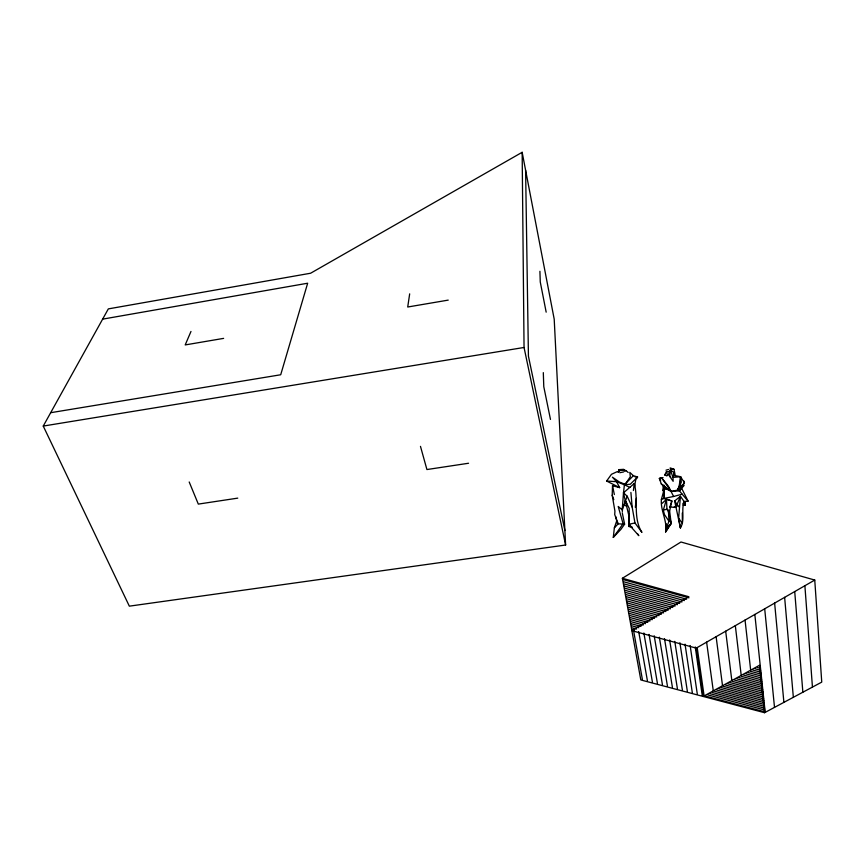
<?xml version="1.0" encoding="UTF-8"?>
<svg xmlns="http://www.w3.org/2000/svg" width="865" height="865" viewBox="0 0 865 865"><rect width="100%" height="100%" fill="white"/><g stroke="black" fill="none" stroke-linecap="round" stroke-linejoin="round"><path stroke-width="1.3" d="M632.304 527.185L629.104 526.569L629.212 508.393L625.254 500.543L623.492 492.812L624.411 484.789L633.385 475.696L637.57 477.004L636.326 478.983M622.259 512.75L624.606 524.168L620.875 529.423L613.285 537.403L614.355 527.877L618.172 523.812L614.723 514.61L614.918 511.064L612.204 495.256L612.507 485.697L619.643 487.622L616.561 481.686L612.42 477.177L619.524 482.097L625.19 484.335L630.326 476.68L629.807 472.387L633.385 475.696M666.082 523.585L665.607 531.953L671.197 523.639L669.618 510.966L671.878 500.986L664.212 498.391L661.39 499.451C660.352 510.815 667.564 520.817 665.607 531.953L669.542 525.271M622.335 511.518L622.573 507.809M680.614 525.401L680.42 527.964L678.636 518.178L680.431 496.283L674.657 500.986L680.42 527.964C685.296 519.995 680.863 509.918 684.183 501.624L680.431 496.283L677.068 504.457L679.436 507.204M613.285 537.403L623.103 523.736L618.205 506.468L622.216 509.831L623.492 492.812L634.283 483.503C638.684 499.592 632.607 517.659 641.927 532.375L634.953 522.947L632.164 507.095L630.899 492.423M664.125 492.228L662.893 490.423L663.293 485.622L664.017 485.211M669.759 476.593L670.375 470.041L674.408 472.766L673.024 477.394L673.143 481.318L668.44 474.507L670.375 470.041L673.024 477.394L680.56 476.702L684.485 482.908L679.393 490.801L671.283 491.471L666.677 489.06L661.282 483.892L659.346 478.442L661.455 477.642L668.364 486.162L673.608 496.478L682.161 494.185L688.086 501.127L684.183 501.624L682.831 504.046M635.321 507.333L636.38 498.305M633.407 490.531L634.283 483.503M409.675 293.862L407.718 307.01L448.221 300.112M661.282 483.892L671.283 491.471L677.49 490.087L679.036 486.822L680.56 476.702L673.738 475.361L672.256 477.123M634.542 486.4L635.71 479.978M625.006 501.732L624.249 505.301L626.53 505.993M618.486 471.879L618.983 469.641L623.719 469.327L624.908 471.263M661.39 499.451L664.147 489.363L663.293 485.622L666.677 489.06L664.147 489.363L662.893 490.423M618.302 471.966L618.983 469.641M669.791 507.214L671.878 500.986L666.482 499.321L666.947 509.193L668.515 512.264L671.197 523.639L666.115 528.234L669.034 521.325L664.482 514.61L663.304 510.155L666.482 499.321L664.212 498.391L664.147 489.363L664.212 498.391L673.608 496.478M673.024 477.394L674.408 472.766M622.216 509.831L627.19 496.207L623.492 492.812M614.355 527.877L616.496 521.498L618.172 523.812L624.606 524.168M190.981 331.457L185.197 344.93L223.624 338.377M682.161 494.185L679.393 490.801L677.49 490.087L681.144 482.227L680.56 476.702L680.485 485.395L679.036 486.822M666.915 475.945L664.742 474.917L666.407 471.739L671.045 471.436L670.17 467.911L674.03 469.284L675.219 475.577L673.738 475.361M43.25 426.067L108.33 308.892L310.6 273.232L522.157 152.294L554.205 319.174L565.613 545.015L129.339 606.16L43.25 426.067L524.049 347.471L522.157 152.294M619.643 487.622L606.625 481.037L611.447 474.312L617.113 471.695M679.393 490.801L684.118 485.46M677.49 490.087L684.485 482.908L683.75 480.778M661.985 503.473L666.482 499.321M617.988 472.128L620.638 470.138L623.319 469.89L626.098 470.647L628.195 472.517M676.69 505.43L673.867 507.366L670.115 506.89M622.378 578.285L680.971 542.009L814.754 580.058L821.75 682.117L764.563 712.706L640.803 679.944L622.378 578.285L688.843 596.731L631.872 630.672L696.238 648.112L814.754 580.058M625.19 484.335L624.411 484.789L616.561 481.686L606.625 481.037M677.23 506.122L673.867 507.366L676.441 507.322M665.974 470.182L668.548 469.468M663.304 510.155L666.947 509.193L669.618 510.966M663.055 477.588L659.346 478.442L660.644 480.745M637.462 533.608L638.824 535.673L628.736 524.331L634.953 522.947M619.762 472.712L623.654 471.933M102.632 319.142L307.659 283.223L280.703 374.761L50.678 412.702M237.767 498.132L198.312 504.1L189.197 481.978M468.56 463.251L426.921 469.544L420.476 446.372M683.231 505.387L685.372 505.095L684.972 501.289M620.638 470.138L626.098 470.647M635.137 476.972L637.57 477.004L630.315 484.227L624.411 484.789L629.915 487.438M670.883 469.165L674.03 469.284M705.624 696.13L765.028 711.873M721.151 687.534L763.644 698.866M718.923 688.778L763.849 700.737M716.696 690.01L764.044 702.607M714.468 691.232L764.238 704.467M712.252 692.465L764.433 706.327M710.035 693.687L764.638 708.176M707.83 694.909L764.833 710.024M736.861 678.841L762.249 685.653M734.601 680.095L762.443 687.556M732.352 681.339L762.649 689.448M730.103 682.582L762.854 691.34M727.854 683.826L763.049 693.233M725.616 685.069L763.254 695.114M723.378 686.302L763.449 696.995M752.766 670.04L760.822 672.213M750.485 671.305L761.027 674.149M748.203 672.559L761.232 676.073M745.922 673.824L761.438 677.998M743.651 675.078L761.643 679.922M741.391 676.333L761.838 681.836M739.121 677.587L762.043 683.75M631.18 623.708L641.008 626.368M631.558 625.752L638.77 627.709M631.926 627.785L636.532 629.039M632.293 629.817L634.304 630.358M759.643 666.234L760.205 666.385M757.351 667.499L760.411 668.331M755.059 668.775L760.616 670.278M628.574 609.263L656.784 616.983M628.952 611.339L654.513 618.324M629.32 613.415L652.253 619.675M629.698 615.48L649.993 621.016M630.066 617.545L647.744 622.357M630.444 619.6L645.495 623.697M630.812 621.654L643.246 625.038M625.914 594.558L672.754 607.468M626.292 596.677L670.462 608.83M626.682 598.785L668.169 610.193M627.06 600.894L665.888 611.555M627.439 602.991L663.606 612.917M627.817 605.089L661.325 614.269M628.195 607.176L659.054 615.62M623.211 579.604L688.94 597.834M623.6 581.756L686.615 599.218M623.989 583.907L684.291 600.591M624.368 586.048L681.977 601.975M624.757 588.178L679.663 603.348M625.146 590.319L677.36 604.721M625.525 592.438L675.057 606.095M664.742 474.917L665.953 475.372M628.736 524.331L630.596 525.552M671.283 491.471L661.455 477.642M678.636 518.178L682.377 523.53L682.312 512.988M674.657 500.986L677.068 504.457M626.811 503.419L625.254 500.543L629.017 516.286L629.104 526.569M681.631 488.282L688.086 501.127M627.19 496.207L632.164 507.095M612.204 495.256L613.782 499.635M684.183 501.624L685.372 505.095M666.407 471.739L667.607 475.274M524.049 347.471L565.613 545.015M564.888 530.515L528.429 356.175L525.606 170.243M612.507 485.697L614.345 494.542M615.837 516.783L617.134 523.109M550.475 419.428L543.782 386.666L543.307 372.62M546.172 312.157L540.268 281.979L539.911 271.296M633.504 630.174L642.392 679.479M638.694 631.58L647.42 680.809M643.863 632.985L652.426 682.139M649.042 634.38L657.443 683.458M654.199 635.786L662.449 684.788M659.357 637.181L667.445 686.107M664.504 638.575L672.429 687.437M669.64 639.97L677.414 688.756M674.776 641.365L682.388 690.065M679.901 642.749L687.361 691.384M685.026 644.144L692.324 692.703M690.14 645.528L697.287 694.011M697.179 647.539L704.099 695.925M696.238 648.112L703.191 696.455L759.513 665.261L764.563 712.706M695.244 646.912L702.229 695.33M706.608 642.122L713.279 690.843M716.112 636.672L722.524 685.718M725.681 631.169L731.833 680.56M735.326 625.633L741.208 675.37M745.046 620.054L750.658 670.137M754.831 614.431L765.19 712.338M628.758 513.853L629.017 516.286M764.692 608.776L774.51 707.354M774.629 603.067L783.895 702.337M784.631 597.326L793.346 697.287M794.719 591.53L802.861 692.195M804.883 585.692L812.44 687.07M668.515 512.264L669.034 521.325"/></g></svg>
